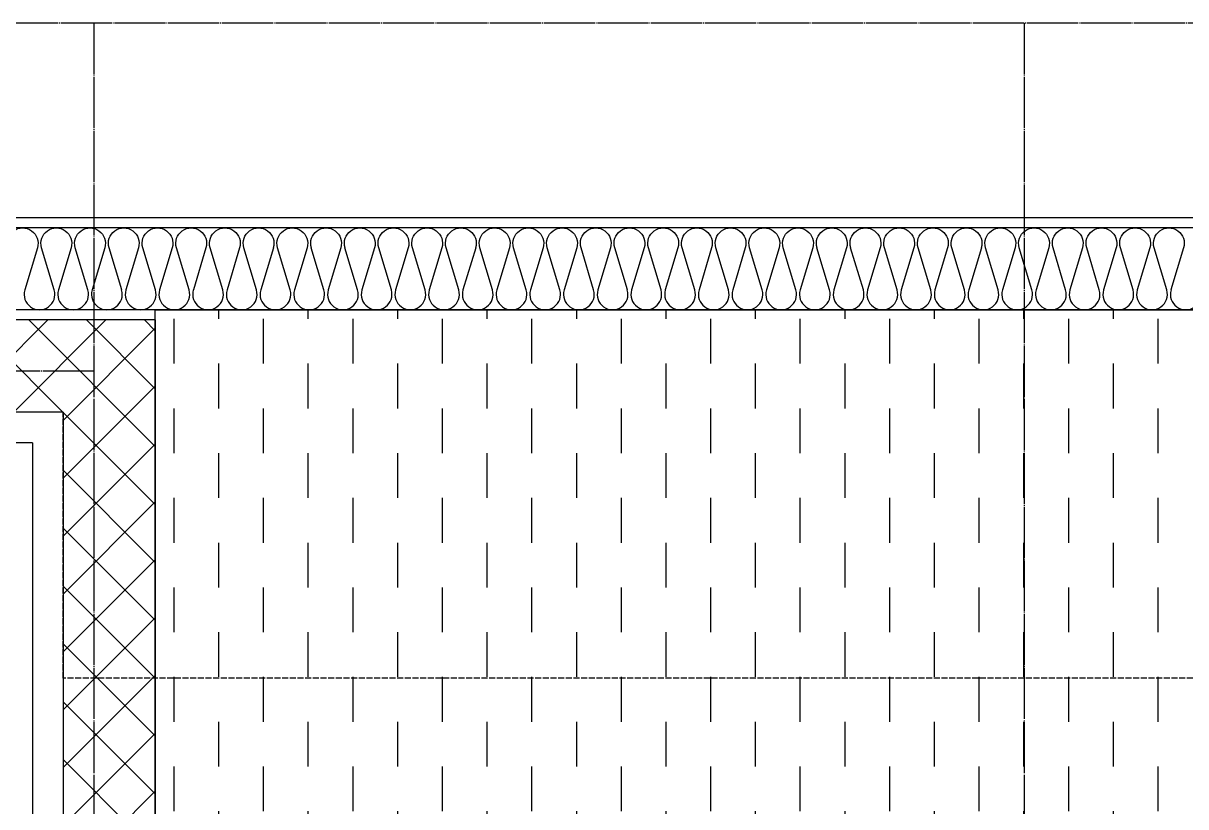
# Model space of a CAD drawing. Header units: millimetres. Extents: x 18456 to 179493, y -203649 to 469211.
# Drawn here: x 107890 to 109028, y 128503 to 129269 of the extents above; entities that cross this region are included whole.
import ezdxf

# ---------------------------------------------------------------- set-up
doc = ezdxf.new("R2010")
doc.units = ezdxf.units.MM
doc.linetypes.add('X-평면도(기본형)$0$CEN', pattern=[52.5, 50, -1, 0.5, -1])
doc.linetypes.add('X-평면도(기본형)$0$HID2', pattern=[7.5, 6, -1.5])
for name, color, linetype, true_color in [('X-평면도(기본형)$0$40HAT', 9, 'Continuous', 0x808080), ('X-평면도(기본형)$0$CEN', 1, 'X-평면도(기본형)$0$CEN', 0xff0000), ('X-평면도(기본형)$0$FIN', 9, 'Continuous', 0x808080), ('X-평면도(기본형)$0$INS', 9, 'Continuous', 0x808080), ('X-평면도(기본형)$0$INSUL', 9, 'Continuous', 0x808080), ('X-평면도(기본형)$0$UIS', 7, 'X-평면도(기본형)$0$HID2', 0x000000), ('X-평면도(기본형)$0$W1', 2, 'Continuous', 0xffff00), ('X-평면도(기본형)$0$W2', 3, 'Continuous', 0x00ff00), ('X-평면도(기본형)$0$설비OPEN', 9, 'Continuous', 0x808080)]:
    doc.layers.add(name, color=color, linetype=linetype, true_color=true_color)

# ---------------------------------------------------------------- blocks, each defined once
blk = doc.blocks.new('U49 (X-평면도(기본형)$0$ins-l)')
at = {"layer": 'X-평면도(기본형)$0$INSUL', "color": 8, "true_color": 0x808080}
for p, q in [((3087.1, 24.2), (3071.7, 75.8)), ((3107.7, 75.8), (3092.3, 24.2)), ((3128.3, 24.2), (3112.9, 75.8)), ((3148.9, 75.8), (3133.5, 24.2)), ((3169.6, 24.2), (3154.1, 75.8)), ((3190.2, 75.8), (3174.7, 24.2)), ((3210.8, 24.2), (3195.3, 75.8)), ((3231.4, 75.8), (3215.9, 24.2)), ((3252, 24.2), (3236.5, 75.8)), ((3272.6, 75.8), (3257.1, 24.2)), ((3293.2, 24.2), (3277.8, 75.8)), ((3313.8, 75.8), (3298.4, 24.2)), ((3334.4, 24.2), (3319, 75.8)), ((3355, 75.8), (3339.6, 24.2)), ((3375.7, 24.2), (3360.2, 75.8)), ((3396.3, 75.8), (3380.8, 24.2)), ((3416.9, 24.2), (3401.4, 75.8)), ((3437.5, 75.8), (3422, 24.2)), ((3458.1, 24.2), (3442.6, 75.8)), ((3478.7, 75.8), (3463.2, 24.2)), ((3499.3, 24.2), (3483.9, 75.8)), ((3519.9, 75.8), (3504.5, 24.2)), ((3540.5, 24.2), (3525.1, 75.8)), ((3561.1, 75.8), (3545.7, 24.2)), ((3581.8, 24.2), (3566.3, 75.8)), ((3602.4, 75.8), (3586.9, 24.2)), ((3623, 24.2), (3607.5, 75.8)), ((3643.6, 75.8), (3628.1, 24.2)), ((3664.2, 24.2), (3648.7, 75.8)), ((3684.8, 75.8), (3669.3, 24.2)), ((3705.4, 24.2), (3690, 75.8)), ((3726, 75.8), (3710.6, 24.2)), ((3746.6, 24.2), (3731.2, 75.8)), ((3767.2, 75.8), (3751.8, 24.2)), ((3787.9, 24.2), (3772.4, 75.8)), ((3808.5, 75.8), (3793, 24.2)), ((3829.1, 24.2), (3813.6, 75.8)), ((3849.7, 75.8), (3834.2, 24.2)), ((3870.3, 24.2), (3854.8, 75.8)), ((3890.9, 75.8), (3875.4, 24.2)), ((3911.5, 24.2), (3896.1, 75.8)), ((3932.1, 75.8), (3916.7, 24.2)), ((3952.7, 24.2), (3937.3, 75.8)), ((3973.3, 75.8), (3957.9, 24.2)), ((3993.9, 24.2), (3978.5, 75.8)), ((4014.6, 75.8), (3999.1, 24.2)), ((4035.2, 24.2), (4019.7, 75.8)), ((4055.8, 75.8), (4040.3, 24.2)), ((4076.4, 24.2), (4060.9, 75.8)), ((4097, 75.8), (4081.5, 24.2)), ((4117.6, 24.2), (4102.2, 75.8)), ((4138.2, 75.8), (4122.8, 24.2)), ((4158.8, 24.2), (4143.4, 75.8)), ((4179.4, 75.8), (4164, 24.2)), ((4200, 24.2), (4184.6, 75.8)), ((4220.7, 75.8), (4205.2, 24.2)), ((4241.3, 24.2), (4225.8, 75.8)), ((4261.9, 75.8), (4246.4, 24.2)), ((4282.5, 24.2), (4267, 75.8)), ((4303.1, 75.8), (4287.6, 24.2)), ((4323.7, 24.2), (4308.2, 75.8)), ((4344.3, 75.8), (4328.9, 24.2)), ((4364.9, 24.2), (4349.5, 75.8)), ((4385.5, 75.8), (4370.1, 24.2)), ((4406.1, 24.2), (4390.7, 75.8)), ((4426.8, 75.8), (4411.3, 24.2)), ((4447.4, 24.2), (4431.9, 75.8)), ((4468, 75.8), (4452.5, 24.2)), ((4488.6, 24.2), (4473.1, 75.8))]:
    blk.add_line(p, q, dxfattribs=at)
at = {"layer": 'X-평면도(기본형)$0$INSUL', "color": 8, "true_color": 0x808080, "extrusion": (0, 0, -1)}
for centre in [(-3089.7, 81.2), (-3130.9, 81.2), (-3172.1, 81.2), (-3213.4, 81.2), (-3254.6, 81.2), (-3295.8, 81.2), (-3337, 81.2), (-3378.2, 81.2), (-3419.4, 81.2), (-3460.7, 81.2), (-3501.9, 81.2), (-3543.1, 81.2), (-3584.3, 81.2), (-3625.5, 81.2), (-3666.8, 81.2), (-3708, 81.2), (-3749.2, 81.2), (-3790.4, 81.2), (-3831.6, 81.2), (-3872.9, 81.2), (-3914.1, 81.2), (-3955.3, 81.2), (-3996.5, 81.2), (-4037.7, 81.2), (-4079, 81.2), (-4120.2, 81.2), (-4161.4, 81.2), (-4202.6, 81.2), (-4243.8, 81.2), (-4285.1, 81.2), (-4326.3, 81.2), (-4367.5, 81.2), (-4408.7, 81.2), (-4449.9, 81.2), (-4491.2, 81.2)]:
    blk.add_arc(centre, 18.8, 343.3008, 196.6992, dxfattribs=at)
at = {"layer": 'X-평면도(기본형)$0$INSUL', "color": 8, "true_color": 0x808080}
for centre in [(3069.1, 18.8), (3110.3, 18.8), (3151.5, 18.8), (3192.7, 18.8), (3234, 18.8), (3275.2, 18.8), (3316.4, 18.8), (3357.6, 18.8), (3398.8, 18.8), (3440.1, 18.8), (3481.3, 18.8), (3522.5, 18.8), (3563.7, 18.8), (3604.9, 18.8), (3646.2, 18.8), (3687.4, 18.8), (3728.6, 18.8), (3769.8, 18.8), (3811, 18.8), (3852.3, 18.8), (3893.5, 18.8), (3934.7, 18.8), (3975.9, 18.8), (4017.1, 18.8), (4058.4, 18.8), (4099.6, 18.8), (4140.8, 18.8), (4182, 18.8), (4223.2, 18.8), (4264.5, 18.8), (4305.7, 18.8), (4346.9, 18.8), (4388.1, 18.8), (4429.3, 18.8), (4470.6, 18.8)]:
    blk.add_arc(centre, 18.8, 163.3008, 16.6992, dxfattribs=at)

msp = doc.modelspace()

# ---------------------------------------------------------------- hatches: boundary and pattern name
at = {"layer": 'X-평면도(기본형)$0$40HAT'}
h = msp.add_hatch(dxfattribs=at)
h.set_pattern_fill('H3', color=256, scale=40, angle=270, style=0, pattern_type=2)
h.set_pattern_definition([(225, (-274441.592, -71113.462), (28.2842712, -28.2842712), []), (315, (-274441.592, -71113.462), (28.2842712, 28.2842712), [])])
h.paths.add_polyline_path([(106399.6, 128888.9), (106399.6, 128978.9), (108019.6, 128978.9), (108019.6, 128478.9), (108919.6, 128478.9), (108919.6, 127108.9), (109639.6, 127108.9), (109639.6, 126998.9), (108039.6, 126998.9), (108039.6, 126498.9), (107829.6, 126498.9), (107829.6, 126708.9), (107929.6, 126708.9), (107929.6, 127108.9), (108829.6, 127108.9), (108829.6, 128388.9), (107929.6, 128388.9), (107929.6, 128888.9)], flags=0)
at = {"layer": 'X-평면도(기본형)$0$설비OPEN'}
h = msp.add_hatch(dxfattribs=at)
h.set_pattern_fill('DASH', color=256, scale=350, angle=270, style=0, pattern_type=2)
h.set_pattern_definition([(270, (-259112.32, -339495.074), (43.75, -43.75), [43.75, -43.75])])
h.paths.add_polyline_path([(108019.6, 128478.9), (108019.6, 128988.9), (109649.6, 128988.9), (109649.6, 127108.9), (108919.6, 127108.9), (108919.6, 128478.9)], flags=0)

# ---------------------------------------------------------------- linework, layer by layer
at = {"layer": 'X-평면도(기본형)$0$CEN'}
for p, q in [((110339.6, 129268.9), (104309.6, 129268.9)), ((107959.6, 129268.9), (107959.6, 128288.9)), ((108869.6, 129268.9), (108869.6, 126918.9)), ((107959.6, 128928.9), (106049.6, 128928.9))]:
    msp.add_line(p, q, dxfattribs=at)
at = {"layer": 'X-평면도(기본형)$0$FIN'}
for q in [(106429.6, 128858.9), (107899.6, 128358.9)]:
    msp.add_line((107899.6, 128858.9), q, dxfattribs=at)
at = {"layer": 'X-평면도(기본형)$0$INS'}
for p, q in [((109729.6, 129068.9), (105319.6, 129068.9)), ((109649.6, 128988.9), (105434.6, 128988.9))]:
    msp.add_line(p, q, dxfattribs=at)
at = {"layer": 'X-평면도(기본형)$0$UIS'}
msp.add_lwpolyline([(109629.6, 124908.9), (109289.6, 124908.9), (109289.6, 128628.9), (107929.6, 128628.9), (107929.6, 128888.9), (106399.6, 128888.9), (106399.6, 128978.9), (106149.6, 128978.9), (106149.6, 128628.9), (105759.6, 128628.9), (105759.6, 127533.9), (102534.6, 127533.9), (102534.6, 124018.9)], dxfattribs=at)
at = {"layer": 'X-평면도(기본형)$0$W1'}
msp.add_line((109739.6, 129078.9), (105309.6, 129078.9), dxfattribs=at)
at = {"layer": 'X-평면도(기본형)$0$W2'}
for p, q in [((108019.6, 128978.9), (106399.6, 128978.9)), ((108019.6, 128978.9), (108019.6, 128478.9)), ((107929.6, 128888.9), (106399.6, 128888.9)), ((107929.6, 128888.9), (107929.6, 128388.9))]:
    msp.add_line(p, q, dxfattribs=at)
at = {"layer": 'X-평면도(기본형)$0$설비OPEN'}
msp.add_lwpolyline([(108019.6, 128478.9), (108019.6, 128988.9), (109649.6, 128988.9), (109649.6, 127108.9), (108919.6, 127108.9), (108919.6, 128478.9)], close=True, dxfattribs=at)

# ---------------------------------------------------------------- block references
at = {"layer": 'X-평면도(기본형)$0$INSUL', "xscale": -0.7999999999999996, "yscale": 0.7999999999999996, "zscale": 0.7999999999999996, "rotation": 180}
msp.add_blockref('U49 (X-평면도(기본형)$0$ins-l)', (105434.6, 129068.9), dxfattribs=at)

doc.saveas('drawing.dxf')
